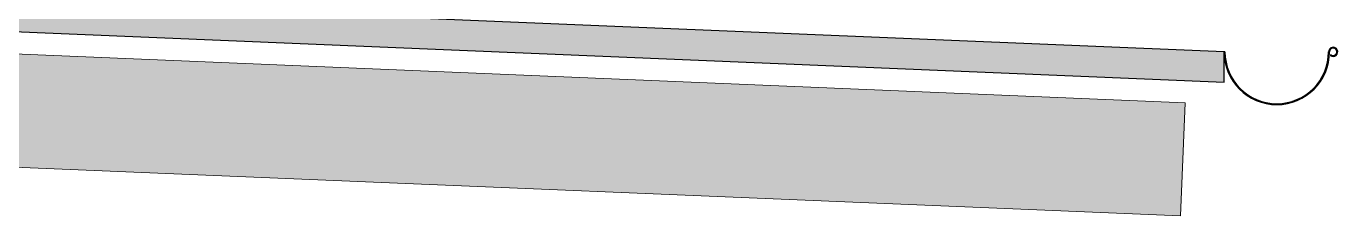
# Model space of a CAD drawing. Header units: inches. Extents: x -23227 to -2744, y -314 to 853.
# Drawn here: x -11998.2 to -11911.2, y 142.9 to 155.4 of the extents above; entities that cross this region are included whole.
import ezdxf

# ---------------------------------------------------------------- set-up
doc = ezdxf.new("R2010")
doc.units = ezdxf.units.IN
doc.header["$MEASUREMENT"] = 0
for name, color, linetype, lineweight in [('A-ROOF', 132, 'Continuous', 9), ('A-ROOF-MCUT', 132, 'Continuous', 25), ('A-ROOF-OTLN', 132, 'Continuous', 9), ('S-BEAM', 12, 'Continuous', 9)]:
    doc.layers.add(name, color=color, linetype=linetype, lineweight=lineweight)

# ---------------------------------------------------------------- blocks, each defined once
blk = doc.blocks.new('Dimension Lumber - 5_5 x 7_5 Glulam-1166125-Section 5')
at = {"layer": 'S-BEAM'}
blk.add_hatch(color=256, dxfattribs=at).paths.add_polyline_path([(22882.729, 142.857), (22883.041, 150.351), (22796.803, 153.944), (22796.803, 146.437), (22879.023, 143.012)], flags=0)
for p, q in [((22796.803, 153.944), (22883.041, 150.351)), ((22883.041, 150.351), (22882.729, 142.857)), ((22882.729, 142.857), (22796.803, 146.437))]:
    blk.add_line(p, q, dxfattribs=at)

msp = doc.modelspace()

# ---------------------------------------------------------------- hatches: boundary and pattern name
at = {"layer": 'A-ROOF'}
msp.add_hatch(color=256, dxfattribs=at).paths.add_polyline_path([(-11918.74362, 151.72656), (-11918.74362, 153.72829), (-12313.57114, 170.17944), (-12343.36862, 170.17944), (-12343.36862, 170.30444), (-12341.74362, 170.30444), (-12341.74362, 171.35329), (-12434.05612, 175.19965), (-12434.05612, 173.19791), (-11925.33585, 152.00124)], flags=0)
at = {"layer": 'A-ROOF-OTLN'}
h = msp.add_hatch(color=256, dxfattribs=at)
h.paths.add_polyline_path([(-11914.63585, 150.28147), (-11913.49362, 150.69721), (-11912.56246, 151.47854), (-11911.9547, 152.53122), (-11912.01343, 152.5526), (-11912.61034, 151.51871), (-11913.52487, 150.75133), (-11914.6467, 150.34302), (-11915.84054, 150.34302), (-11916.96237, 150.75133), (-11917.8769, 151.51871), (-11918.47381, 152.5526), (-11918.53254, 152.53122), (-11917.92478, 151.47854), (-11916.99362, 150.69721), (-11915.85139, 150.28147)], flags=0)
h.paths.add_polyline_path([(-11911.28335, 153.83882), (-11911.333, 153.98445), (-11911.55705, 153.96497)], flags=0)
h.paths.add_polyline_path([(-11911.34211, 153.54323), (-11911.19534, 153.7032), (-11911.28335, 153.83882)], flags=0)

# ---------------------------------------------------------------- linework, layer by layer
at = {"layer": 'A-ROOF', "lineweight": 25}
for p, q in [((-12434.05612, 173.19791), (-11918.74362, 151.72656)), ((-11918.74362, 153.72829), (-12313.57114, 170.17944)), ((-11918.74362, 151.72656), (-11918.74362, 153.72829))]:
    msp.add_line(p, q, dxfattribs=at)
at = {"layer": 'A-ROOF-MCUT'}
for p, q in [((-11918.68112, 153.72829), (-11918.74362, 153.72829)), ((-11911.64325, 153.53135), (-11911.68788, 153.48672))]:
    msp.add_line(p, q, dxfattribs=at)
for centre, radius, start, end in [((-11915.24362, 153.72829), 3.5, 180, 360), ((-11915.24362, 153.72829), 3.4375, 180, 0), ((-11911.50022, 153.72829), 0.3059, 232.1590092, 180), ((-11911.50022, 153.72829), 0.2434, 234.0109671, 180)]:
    msp.add_arc(centre, radius, start, end, dxfattribs=at)

# ---------------------------------------------------------------- block references
at = {"layer": 'S-BEAM'}
msp.add_blockref('Dimension Lumber - 5_5 x 7_5 Glulam-1166125-Section 5', (-34804.35893, 0), dxfattribs=at)

doc.saveas('drawing.dxf')
